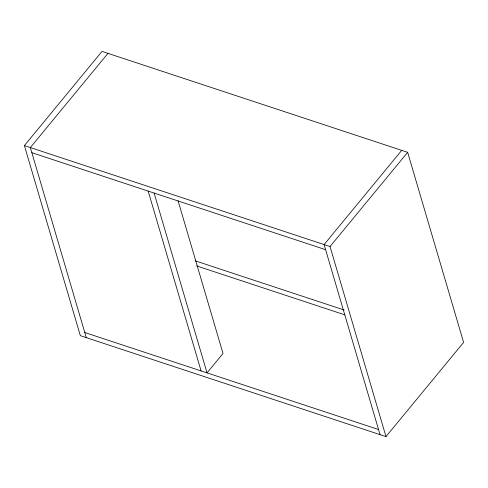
<?xml version="1.0" encoding="UTF-8"?>
<svg xmlns="http://www.w3.org/2000/svg" width="488" height="488" viewBox="0 0 488 488"><rect width="100%" height="100%" fill="white"/><g stroke="black" fill="none" stroke-linecap="round" stroke-linejoin="round"><path stroke-width="0.73" d="M24.4 145.601L102.016 51.399L407.657 152.323L463.6 342.399L385.984 436.601L80.343 335.677L24.4 145.601L330.04 246.531L385.984 436.601M107.958 53.363L30.341 147.565L86.284 337.635M401.715 150.365L324.099 244.567L380.042 434.637M330.04 246.531L407.657 152.323M31.848 152.683L325.606 249.685M195.096 260.787L344.144 310.002M196.603 265.905L344.925 314.882M84.778 332.517L378.535 429.519M178.047 200.708L223.016 353.495L207.034 372.887L154.104 193.053M148.163 191.089L201.093 370.929"/></g></svg>
